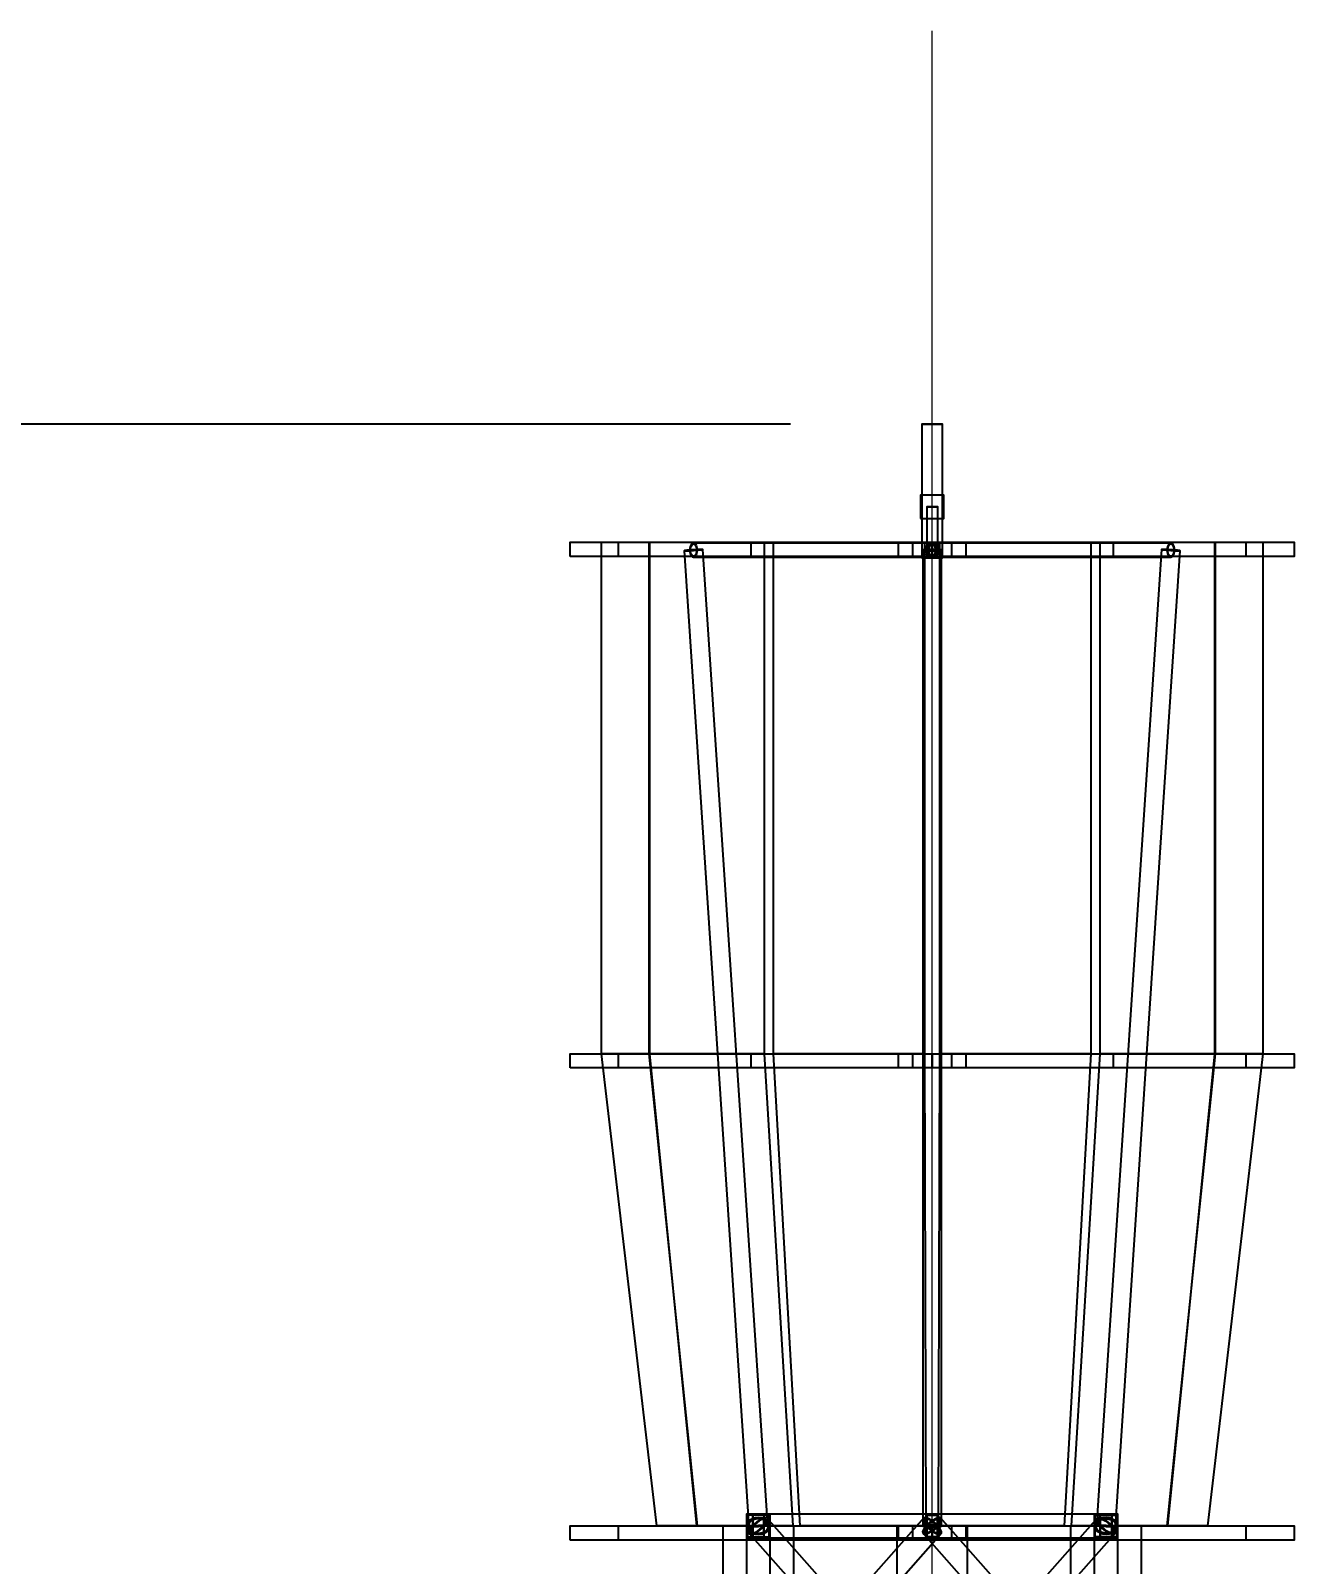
# Model space of a CAD drawing. Header units: millimetres. Extents: x -123812 to 252100, y -3000 to 639000.
# Drawn here: x -11452 to 4600, y 619513 to 639000 of the extents above; entities that cross this region are included whole.
import ezdxf

# ---------------------------------------------------------------- set-up
doc = ezdxf.new("R2010")
doc.units = ezdxf.units.MM
for name, color, linetype, lineweight in [('D-BMK-AXIS', 7, 'Continuous', 13), ('D-STR-ANTN', 7, 'Continuous', 25), ('D-STR-DIM', 7, 'Continuous', 13)]:
    doc.layers.add(name, color=color, linetype=linetype, lineweight=lineweight)
doc.styles.add('OpenSansCondensed-Light', font='OpenSansCondensed-Light.ttf')
doc.styles.add('TOWER_UNICODE', font='Arial Unicode.ttf')
doc.dimstyles.new('EZDXF', dxfattribs={"dimtxt": 0.25, "dimasz": 0.175, "dimexe": 0.375, "dimexo": 0.125, "dimgap": 0.1, "dimtad": 1, "dimlfac": 100, "dimzin": 12, "dimdsep": 46, "dimtxsty": 'OpenSansCondensed-Light', "dimblk": 'ARCHTICK', "dimcen": 2.5, "dimazin": 3, "dimtfac": 0.5, "dimtmove": 2, "dimatfit": 3})

# ---------------------------------------------------------------- blocks, each defined once
blk = doc.blocks.new('_ARCHTICK')
at = {"color": 0, "linetype": 'BYBLOCK', "const_width": 0.15}
blk.add_lwpolyline([(-0.5, -0.5), (0.5, 0.5)], dxfattribs=at)

msp = doc.modelspace()

# ---------------------------------------------------------------- linework, layer by layer
at = {"layer": 'D-BMK-AXIS'}
msp.add_line((0, -3000), (0, 639000), dxfattribs=at)
at = {"layer": 'D-STR-ANTN'}
for points in [[(-130, 632300), (130, 632300), (130, 634000), (-130, 634000)], [(0, 634000), (-33.6, 634000), (-65, 634000), (-91.9, 634000), (-112.6, 634000), (-125.6, 634000), (-130, 634000), (-125.6, 634000), (-112.6, 634000), (-91.9, 634000), (-65, 634000), (-33.6, 634000), (0, 634000), (33.6, 634000), (65, 634000), (91.9, 634000), (112.6, 634000), (125.6, 634000), (130, 634000), (125.6, 634000), (112.6, 634000), (91.9, 634000), (65, 634000), (33.6, 634000)], [(0, 634000), (-30.5, 634000), (-59, 634000), (-83.4, 634000), (-102.2, 634000), (-114, 634000), (-118, 634000), (-114, 634000), (-102.2, 634000), (-83.4, 634000), (-59, 634000), (-30.5, 634000), (0, 634000), (30.5, 634000), (59, 634000), (83.4, 634000), (102.2, 634000), (114, 634000), (118, 634000), (114, 634000), (102.2, 634000), (83.4, 634000), (59, 634000), (30.5, 634000)], [(-150, 632800), (150, 632800), (150, 633100), (-150, 633100)], [(-70, 632400), (70, 632400), (70, 632950), (-70, 632950)], [(0, 632950), (-18.1, 632950), (-35, 632950), (-49.5, 632950), (-60.6, 632950), (-67.6, 632950), (-70, 632950), (-67.6, 632950), (-60.6, 632950), (-49.5, 632950), (-35, 632950), (-18.1, 632950), (0, 632950), (18.1, 632950), (35, 632950), (49.5, 632950), (60.6, 632950), (67.6, 632950), (70, 632950), (67.6, 632950), (60.6, 632950), (49.5, 632950), (35, 632950), (18.1, 632950)], [(0, 632950), (-15.5, 632950), (-30, 632950), (-42.4, 632950), (-52, 632950), (-58, 632950), (-60, 632950), (-58, 632950), (-52, 632950), (-42.4, 632950), (-30, 632950), (-15.5, 632950), (0, 632950), (15.5, 632950), (30, 632950), (42.4, 632950), (52, 632950), (58, 632950), (60, 632950), (58, 632950), (52, 632950), (42.4, 632950), (30, 632950), (15.5, 632950)], [(-4600, 632320), (-4600, 632500), (-433, 632500), (-433, 632320)], [(-4600, 632320), (-4600, 632500), (-433, 632500), (-433, 632320)], [(-4198.8, 626000), (-4198.8, 632500), (-3598, 632500), (-3598, 626000)], [(-4198.8, 626000), (-4198.8, 632500), (-3598, 632500), (-3598, 626000)], [(-3983.7, 632320), (-3983.7, 632500), (-250, 632500), (-250, 632320)], [(-3983.7, 632320), (-3983.7, 632500), (-250, 632500), (-250, 632320)], [(-3586.8, 626000), (-3586.8, 632500), (-2133.1, 632500), (-2133.1, 626000)], [(-3586.8, 626000), (-3586.8, 632500), (-2133.1, 632500), (-2133.1, 626000)], [(-3150.8, 632392.1), (-2328.1, 619992.1), (-2324, 619991.1), (-2312.1, 619990.8), (-2293, 619991.1), (-2268.2, 619992.1), (-2239.4, 619993.5), (-2208.4, 619995.4), (-2177.4, 619997.6), (-2148.5, 620000), (-2123.7, 620002.4), (-2104.7, 620004.6), (-2092.7, 620006.5), (-2088.6, 620007.9), (-2911.4, 632407.9), (-2915.4, 632408.9), (-2927.4, 632409.2), (-2946.4, 632408.9), (-2971.2, 632407.9), (-3000.1, 632406.5), (-3031.1, 632404.6), (-3062.1, 632402.4), (-3091, 632400), (-3115.8, 632397.6), (-3134.8, 632395.4), (-3146.7, 632393.5)], [(-3031.1, 632395.4), (-3062.1, 632393.5), (-3091, 632392.1), (-3115.8, 632391.1), (-3134.8, 632390.8), (-3146.7, 632391.1), (-3150.8, 632392.1), (-3146.7, 632393.5), (-3134.8, 632395.4), (-3115.8, 632397.6), (-3091, 632400), (-3062.1, 632402.4), (-3031.1, 632404.6), (-3000.1, 632406.5), (-2971.2, 632407.9), (-2946.4, 632408.9), (-2927.4, 632409.2), (-2915.4, 632408.9), (-2911.4, 632407.9), (-2915.4, 632406.5), (-2927.4, 632404.6), (-2946.4, 632402.4), (-2971.2, 632400), (-3000.1, 632397.6)], [(-3150.8, 632392.1), (-2328.1, 619992.1), (-2324, 619991.1), (-2312.1, 619990.8), (-2293, 619991.1), (-2268.2, 619992.1), (-2239.4, 619993.5), (-2208.4, 619995.4), (-2177.4, 619997.6), (-2148.5, 620000), (-2123.7, 620002.4), (-2104.7, 620004.6), (-2092.7, 620006.5), (-2088.6, 620007.9), (-2911.4, 632407.9), (-2915.4, 632408.9), (-2927.4, 632409.2), (-2946.4, 632408.9), (-2971.2, 632407.9), (-3000.1, 632406.5), (-3031.1, 632404.6), (-3062.1, 632402.4), (-3091, 632400), (-3115.8, 632397.6), (-3134.8, 632395.4), (-3146.7, 632393.5)], [(-3031.1, 632404.6), (-3062.1, 632402.4), (-3091, 632400), (-3115.8, 632397.6), (-3134.8, 632395.4), (-3146.7, 632393.5), (-3150.8, 632392.1), (-3146.7, 632391.1), (-3134.8, 632390.8), (-3115.8, 632391.1), (-3091, 632392.1), (-3062.1, 632393.5), (-3031.1, 632395.4), (-3000.1, 632397.6), (-2971.2, 632400), (-2946.4, 632402.4), (-2927.4, 632404.6), (-2915.4, 632406.5), (-2911.4, 632407.9), (-2915.4, 632408.9), (-2927.4, 632409.2), (-2946.4, 632408.9), (-2971.2, 632407.9), (-3000.1, 632406.5)], [(-3031.1, 632396), (-3057.9, 632394.4), (-3083, 632393.1), (-3104.5, 632392.3), (-3121, 632392.1), (-3131.3, 632392.3), (-3134.9, 632393.1), (-3131.3, 632394.4), (-3121, 632396), (-3104.5, 632398), (-3083, 632400), (-3057.9, 632402.1), (-3031.1, 632404), (-3004.2, 632405.6), (-2979.2, 632406.9), (-2957.7, 632407.7), (-2941.2, 632407.9), (-2930.9, 632407.7), (-2927.3, 632406.9), (-2930.9, 632405.6), (-2941.2, 632404), (-2957.7, 632402), (-2979.2, 632400), (-3004.2, 632397.9)], [(-3031.1, 632404), (-3057.9, 632402.1), (-3083, 632400), (-3104.5, 632398), (-3121, 632396), (-3131.3, 632394.4), (-3134.9, 632393.1), (-3131.3, 632392.3), (-3121, 632392.1), (-3104.5, 632392.3), (-3083, 632393.1), (-3057.9, 632394.4), (-3031.1, 632396), (-3004.2, 632397.9), (-2979.2, 632400), (-2957.7, 632402), (-2941.2, 632404), (-2930.9, 632405.6), (-2927.3, 632406.9), (-2930.9, 632407.7), (-2941.2, 632407.9), (-2957.7, 632407.7), (-2979.2, 632406.9), (-3004.2, 632405.6)], [(-3076.1, 632400), (-3074.6, 632376.7), (-3070.1, 632355), (-3062.9, 632336.4), (-3053.6, 632322.1), (-3042.7, 632313.1), (-3031.1, 632310), (0, 632310), (11.6, 632313.1), (22.5, 632322.1), (31.8, 632336.4), (39, 632355), (43.5, 632376.7), (45, 632400), (43.5, 632423.3), (39, 632445), (31.8, 632463.6), (22.5, 632477.9), (11.6, 632486.9), (0, 632490), (-3031.1, 632490), (-3042.7, 632486.9), (-3053.6, 632477.9), (-3062.9, 632463.6), (-3070.1, 632445), (-3074.6, 632423.3)], [(-2986.1, 632400), (-2987.6, 632376.7), (-2992.1, 632355), (-2999.3, 632336.4), (-3008.6, 632322.1), (-3019.4, 632313.1), (-3031.1, 632310), (-3042.7, 632313.1), (-3053.6, 632322.1), (-3062.9, 632336.4), (-3070.1, 632355), (-3074.6, 632376.7), (-3076.1, 632400), (-3074.6, 632423.3), (-3070.1, 632445), (-3062.9, 632463.6), (-3053.6, 632477.9), (-3042.7, 632486.9), (-3031.1, 632490), (-3019.4, 632486.9), (-3008.6, 632477.9), (-2999.3, 632463.6), (-2992.1, 632445), (-2987.6, 632423.3)], [(-2992.1, 632400), (-2993.4, 632379.8), (-2997.3, 632361), (-3003.5, 632344.8), (-3011.6, 632332.5), (-3021, 632324.7), (-3031.1, 632322), (-3041.2, 632324.7), (-3050.6, 632332.5), (-3058.7, 632344.8), (-3064.9, 632361), (-3068.8, 632379.8), (-3070.1, 632400), (-3068.8, 632420.2), (-3064.9, 632439), (-3058.7, 632455.2), (-3050.6, 632467.5), (-3041.2, 632475.3), (-3031.1, 632478), (-3021, 632475.3), (-3011.6, 632467.5), (-3003.5, 632455.2), (-2997.3, 632439), (-2993.4, 632420.2)], [(-2300, 632320), (-2300, 632500), (0, 632500), (0, 632320)], [(-2300, 632320), (-2300, 632500), (0, 632500), (0, 632320)], [(-2013.7, 626000), (-2013.7, 632500), (-96.6, 632500), (-96.6, 626000)], [(-2013.7, 626000), (-2013.7, 632500), (-96.6, 632500), (-96.6, 626000)], [(-120, 620000), (-115.9, 619997.6), (-103.9, 619995.4), (-84.9, 619993.5), (-60, 619992.1), (-31.1, 619991.1), (0, 619990.8), (31.1, 619991.1), (60, 619992.1), (84.9, 619993.5), (103.9, 619995.4), (115.9, 619997.6), (120, 620000), (120, 632400), (115.9, 632402.4), (103.9, 632404.6), (84.9, 632406.5), (60, 632407.9), (31.1, 632408.9), (0, 632409.2), (-31.1, 632408.9), (-60, 632407.9), (-84.9, 632406.5), (-103.9, 632404.6), (-115.9, 632402.4), (-120, 632400)], [(0, 632390.8), (-31.1, 632391.1), (-60, 632392.1), (-84.9, 632393.5), (-103.9, 632395.4), (-115.9, 632397.6), (-120, 632400), (-115.9, 632402.4), (-103.9, 632404.6), (-84.9, 632406.5), (-60, 632407.9), (-31.1, 632408.9), (0, 632409.2), (31.1, 632408.9), (60, 632407.9), (84.9, 632406.5), (103.9, 632404.6), (115.9, 632402.4), (120, 632400), (115.9, 632397.6), (103.9, 632395.4), (84.9, 632393.5), (60, 632392.1), (31.1, 632391.1)], [(-120, 632400), (-120, 620000), (-115.9, 619997.6), (-103.9, 619995.4), (-84.9, 619993.5), (-60, 619992.1), (-31.1, 619991.1), (0, 619990.8), (31.1, 619991.1), (60, 619992.1), (84.9, 619993.5), (103.9, 619995.4), (115.9, 619997.6), (120, 620000), (120, 632400), (115.9, 632402.4), (103.9, 632404.6), (84.9, 632406.5), (60, 632407.9), (31.1, 632408.9), (0, 632409.2), (-31.1, 632408.9), (-60, 632407.9), (-84.9, 632406.5), (-103.9, 632404.6), (-115.9, 632402.4)], [(0, 632409.2), (-31.1, 632408.9), (-60, 632407.9), (-84.9, 632406.5), (-103.9, 632404.6), (-115.9, 632402.4), (-120, 632400), (-115.9, 632397.6), (-103.9, 632395.4), (-84.9, 632393.5), (-60, 632392.1), (-31.1, 632391.1), (0, 632390.8), (31.1, 632391.1), (60, 632392.1), (84.9, 632393.5), (103.9, 632395.4), (115.9, 632397.6), (120, 632400), (115.9, 632402.4), (103.9, 632404.6), (84.9, 632406.5), (60, 632407.9), (31.1, 632408.9)], [(0, 632392.1), (-26.9, 632392.3), (-52, 632393.1), (-73.5, 632394.4), (-90.1, 632396), (-100.5, 632397.9), (-104, 632400), (-100.5, 632402.1), (-90.1, 632404), (-73.5, 632405.6), (-52, 632406.9), (-26.9, 632407.7), (0, 632407.9), (26.9, 632407.7), (52, 632406.9), (73.5, 632405.6), (90.1, 632404), (100.5, 632402.1), (104, 632400), (100.5, 632397.9), (90.1, 632396), (73.5, 632394.4), (52, 632393.1), (26.9, 632392.3)], [(0, 632407.9), (-26.9, 632407.7), (-52, 632406.9), (-73.5, 632405.6), (-90.1, 632404), (-100.5, 632402.1), (-104, 632400), (-100.5, 632397.9), (-90.1, 632396), (-73.5, 632394.4), (-52, 632393.1), (-26.9, 632392.3), (0, 632392.1), (26.9, 632392.3), (52, 632393.1), (73.5, 632394.4), (90.1, 632396), (100.5, 632397.9), (104, 632400), (100.5, 632402.1), (90.1, 632404), (73.5, 632405.6), (52, 632406.9), (26.9, 632407.7)], [(-90, 632400), (-86.9, 632376.7), (-77.9, 632355), (-63.6, 632336.4), (-45, 632322.1), (-23.3, 632313.1), (0, 632310), (23.3, 632313.1), (45, 632322.1), (63.6, 632336.4), (77.9, 632355), (86.9, 632376.7), (90, 632400), (86.9, 632423.3), (77.9, 632445), (63.6, 632463.6), (45, 632477.9), (23.3, 632486.9), (0, 632490), (-23.3, 632486.9), (-45, 632477.9), (-63.6, 632463.6), (-77.9, 632445), (-86.9, 632423.3)], [(-78, 632400), (-75.3, 632379.8), (-67.5, 632361), (-55.2, 632344.8), (-39, 632332.5), (-20.2, 632324.7), (0, 632322), (20.2, 632324.7), (39, 632332.5), (55.2, 632344.8), (67.5, 632361), (75.3, 632379.8), (78, 632400), (75.3, 632420.2), (67.5, 632439), (55.2, 632455.2), (39, 632467.5), (20.2, 632475.3), (0, 632478), (-20.2, 632475.3), (-39, 632467.5), (-55.2, 632455.2), (-67.5, 632439), (-75.3, 632420.2)], [(0, 632400), (-18.1, 632400), (-35, 632400), (-49.5, 632400), (-60.6, 632400), (-67.6, 632400), (-70, 632400), (-67.6, 632400), (-60.6, 632400), (-49.5, 632400), (-35, 632400), (-18.1, 632400), (0, 632400), (18.1, 632400), (35, 632400), (49.5, 632400), (60.6, 632400), (67.6, 632400), (70, 632400), (67.6, 632400), (60.6, 632400), (49.5, 632400), (35, 632400), (18.1, 632400)], [(0, 632400), (-15.5, 632400), (-30, 632400), (-42.4, 632400), (-52, 632400), (-58, 632400), (-60, 632400), (-58, 632400), (-52, 632400), (-42.4, 632400), (-30, 632400), (-15.5, 632400), (0, 632400), (15.5, 632400), (30, 632400), (42.4, 632400), (52, 632400), (58, 632400), (60, 632400), (58, 632400), (52, 632400), (42.4, 632400), (30, 632400), (15.5, 632400)], [(45, 632400), (43.5, 632376.7), (39, 632355), (31.8, 632336.4), (22.5, 632322.1), (11.6, 632313.1), (0, 632310), (-11.6, 632313.1), (-22.5, 632322.1), (-31.8, 632336.4), (-39, 632355), (-43.5, 632376.7), (-45, 632400), (-43.5, 632423.3), (-39, 632445), (-31.8, 632463.6), (-22.5, 632477.9), (-11.6, 632486.9), (0, 632490), (11.6, 632486.9), (22.5, 632477.9), (31.8, 632463.6), (39, 632445), (43.5, 632423.3)], [(-45, 632400), (-43.5, 632376.7), (-39, 632355), (-31.8, 632336.4), (-22.5, 632322.1), (-11.6, 632313.1), (0, 632310), (3031.1, 632310), (3042.7, 632313.1), (3053.6, 632322.1), (3062.9, 632336.4), (3070.1, 632355), (3074.6, 632376.7), (3076.1, 632400), (3074.6, 632423.3), (3070.1, 632445), (3062.9, 632463.6), (3053.6, 632477.9), (3042.7, 632486.9), (3031.1, 632490), (0, 632490), (-11.6, 632486.9), (-22.5, 632477.9), (-31.8, 632463.6), (-39, 632445), (-43.5, 632423.3)], [(45, 632400), (43.5, 632376.7), (39, 632355), (31.8, 632336.4), (22.5, 632322.1), (11.6, 632313.1), (0, 632310), (-11.6, 632313.1), (-22.5, 632322.1), (-31.8, 632336.4), (-39, 632355), (-43.5, 632376.7), (-45, 632400), (-43.5, 632423.3), (-39, 632445), (-31.8, 632463.6), (-22.5, 632477.9), (-11.6, 632486.9), (0, 632490), (11.6, 632486.9), (22.5, 632477.9), (31.8, 632463.6), (39, 632445), (43.5, 632423.3)], [(39, 632400), (37.7, 632379.8), (33.8, 632361), (27.6, 632344.8), (19.5, 632332.5), (10.1, 632324.7), (0, 632322), (-10.1, 632324.7), (-19.5, 632332.5), (-27.6, 632344.8), (-33.8, 632361), (-37.7, 632379.8), (-39, 632400), (-37.7, 632420.2), (-33.8, 632439), (-27.6, 632455.2), (-19.5, 632467.5), (-10.1, 632475.3), (0, 632478), (10.1, 632475.3), (19.5, 632467.5), (27.6, 632455.2), (33.8, 632439), (37.7, 632420.2)], [(39, 632400), (37.7, 632379.8), (33.8, 632361), (27.6, 632344.8), (19.5, 632332.5), (10.1, 632324.7), (0, 632322), (-10.1, 632324.7), (-19.5, 632332.5), (-27.6, 632344.8), (-33.8, 632361), (-37.7, 632379.8), (-39, 632400), (-37.7, 632420.2), (-33.8, 632439), (-27.6, 632455.2), (-19.5, 632467.5), (-10.1, 632475.3), (0, 632478), (10.1, 632475.3), (19.5, 632467.5), (27.6, 632455.2), (33.8, 632439), (37.7, 632420.2)], [(0, 632320), (0, 632500), (2300, 632500), (2300, 632320)], [(0, 632320), (0, 632500), (2300, 632500), (2300, 632320)], [(96.6, 626000), (96.6, 632500), (2013.7, 632500), (2013.7, 626000)], [(96.6, 626000), (96.6, 632500), (2013.7, 632500), (2013.7, 626000)], [(250, 632320), (250, 632500), (3983.7, 632500), (3983.7, 632320)], [(250, 632320), (250, 632500), (3983.7, 632500), (3983.7, 632320)], [(433, 632320), (433, 632500), (4600, 632500), (4600, 632320)], [(433, 632320), (433, 632500), (4600, 632500), (4600, 632320)], [(2088.6, 620007.9), (2092.7, 620006.5), (2104.7, 620004.6), (2123.7, 620002.4), (2148.5, 620000), (2177.4, 619997.6), (2208.4, 619995.4), (2239.4, 619993.5), (2268.2, 619992.1), (2293, 619991.1), (2312.1, 619990.8), (2324, 619991.1), (2328.1, 619992.1), (3150.8, 632392.1), (3146.7, 632393.5), (3134.8, 632395.4), (3115.8, 632397.6), (3091, 632400), (3062.1, 632402.4), (3031.1, 632404.6), (3000.1, 632406.5), (2971.2, 632407.9), (2946.4, 632408.9), (2927.4, 632409.2), (2915.4, 632408.9), (2911.4, 632407.9)], [(2088.6, 620007.9), (2092.7, 620006.5), (2104.7, 620004.6), (2123.7, 620002.4), (2148.5, 620000), (2177.4, 619997.6), (2208.4, 619995.4), (2239.4, 619993.5), (2268.2, 619992.1), (2293, 619991.1), (2312.1, 619990.8), (2324, 619991.1), (2328.1, 619992.1), (3150.8, 632392.1), (3146.7, 632393.5), (3134.8, 632395.4), (3115.8, 632397.6), (3091, 632400), (3062.1, 632402.4), (3031.1, 632404.6), (3000.1, 632406.5), (2971.2, 632407.9), (2946.4, 632408.9), (2927.4, 632409.2), (2915.4, 632408.9), (2911.4, 632407.9)], [(2133.1, 626000), (2133.1, 632500), (3586.8, 632500), (3586.8, 626000)], [(2133.1, 626000), (2133.1, 632500), (3586.8, 632500), (3586.8, 626000)], [(3031.1, 632404.6), (3000.1, 632406.5), (2971.2, 632407.9), (2946.4, 632408.9), (2927.4, 632409.2), (2915.4, 632408.9), (2911.4, 632407.9), (2915.4, 632406.5), (2927.4, 632404.6), (2946.4, 632402.4), (2971.2, 632400), (3000.1, 632397.6), (3031.1, 632395.4), (3062.1, 632393.5), (3091, 632392.1), (3115.8, 632391.1), (3134.8, 632390.8), (3146.7, 632391.1), (3150.8, 632392.1), (3146.7, 632393.5), (3134.8, 632395.4), (3115.8, 632397.6), (3091, 632400), (3062.1, 632402.4)], [(3031.1, 632395.4), (3000.1, 632397.6), (2971.2, 632400), (2946.4, 632402.4), (2927.4, 632404.6), (2915.4, 632406.5), (2911.4, 632407.9), (2915.4, 632408.9), (2927.4, 632409.2), (2946.4, 632408.9), (2971.2, 632407.9), (3000.1, 632406.5), (3031.1, 632404.6), (3062.1, 632402.4), (3091, 632400), (3115.8, 632397.6), (3134.8, 632395.4), (3146.7, 632393.5), (3150.8, 632392.1), (3146.7, 632391.1), (3134.8, 632390.8), (3115.8, 632391.1), (3091, 632392.1), (3062.1, 632393.5)], [(3031.1, 632404), (3004.2, 632405.6), (2979.2, 632406.9), (2957.7, 632407.7), (2941.2, 632407.9), (2930.9, 632407.7), (2927.3, 632406.9), (2930.9, 632405.6), (2941.2, 632404), (2957.7, 632402), (2979.2, 632400), (3004.2, 632397.9), (3031.1, 632396), (3057.9, 632394.4), (3083, 632393.1), (3104.5, 632392.3), (3121, 632392.1), (3131.3, 632392.3), (3134.9, 632393.1), (3131.3, 632394.4), (3121, 632396), (3104.5, 632398), (3083, 632400), (3057.9, 632402.1)], [(3031.1, 632396), (3004.2, 632397.9), (2979.2, 632400), (2957.7, 632402), (2941.2, 632404), (2930.9, 632405.6), (2927.3, 632406.9), (2930.9, 632407.7), (2941.2, 632407.9), (2957.7, 632407.7), (2979.2, 632406.9), (3004.2, 632405.6), (3031.1, 632404), (3057.9, 632402.1), (3083, 632400), (3104.5, 632398), (3121, 632396), (3131.3, 632394.4), (3134.9, 632393.1), (3131.3, 632392.3), (3121, 632392.1), (3104.5, 632392.3), (3083, 632393.1), (3057.9, 632394.4)], [(3076.1, 632400), (3074.6, 632376.7), (3070.1, 632355), (3062.9, 632336.4), (3053.6, 632322.1), (3042.7, 632313.1), (3031.1, 632310), (3019.4, 632313.1), (3008.6, 632322.1), (2999.3, 632336.4), (2992.1, 632355), (2987.6, 632376.7), (2986.1, 632400), (2987.6, 632423.3), (2992.1, 632445), (2999.3, 632463.6), (3008.6, 632477.9), (3019.4, 632486.9), (3031.1, 632490), (3042.7, 632486.9), (3053.6, 632477.9), (3062.9, 632463.6), (3070.1, 632445), (3074.6, 632423.3)], [(3070.1, 632400), (3068.8, 632379.8), (3064.9, 632361), (3058.7, 632344.8), (3050.6, 632332.5), (3041.2, 632324.7), (3031.1, 632322), (3021, 632324.7), (3011.6, 632332.5), (3003.5, 632344.8), (2997.3, 632361), (2993.4, 632379.8), (2992.1, 632400), (2993.4, 632420.2), (2997.3, 632439), (3003.5, 632455.2), (3011.6, 632467.5), (3021, 632475.3), (3031.1, 632478), (3041.2, 632475.3), (3050.6, 632467.5), (3058.7, 632455.2), (3064.9, 632439), (3068.8, 632420.2)], [(3598, 626000), (3598, 632500), (4198.8, 632500), (4198.8, 626000)], [(3598, 626000), (3598, 632500), (4198.8, 632500), (4198.8, 626000)], [(0, 632300), (-33.6, 632300), (-65, 632300), (-91.9, 632300), (-112.6, 632300), (-125.6, 632300), (-130, 632300), (-125.6, 632300), (-112.6, 632300), (-91.9, 632300), (-65, 632300), (-33.6, 632300), (0, 632300), (33.6, 632300), (65, 632300), (91.9, 632300), (112.6, 632300), (125.6, 632300), (130, 632300), (125.6, 632300), (112.6, 632300), (91.9, 632300), (65, 632300), (33.6, 632300)], [(0, 632300), (-30.5, 632300), (-59, 632300), (-83.4, 632300), (-102.2, 632300), (-114, 632300), (-118, 632300), (-114, 632300), (-102.2, 632300), (-83.4, 632300), (-59, 632300), (-30.5, 632300), (0, 632300), (30.5, 632300), (59, 632300), (83.4, 632300), (102.2, 632300), (114, 632300), (118, 632300), (114, 632300), (102.2, 632300), (83.4, 632300), (59, 632300), (30.5, 632300)], [(-4600, 625820), (-4600, 626000), (-433, 626000), (-433, 625820)], [(-4600, 625820), (-4600, 626000), (-433, 626000), (-433, 625820)], [(-3499, 620000), (-4198.8, 626000), (-3598, 626000), (-2983.7, 620000)], [(-3499, 620000), (-4198.8, 626000), (-3598, 626000), (-2983.7, 620000)], [(-3983.7, 625820), (-3983.7, 626000), (-250, 626000), (-250, 625820)], [(-3983.7, 625820), (-3983.7, 626000), (-250, 626000), (-250, 625820)], [(-2989, 620000), (-3586.8, 626000), (-2133.1, 626000), (-1768.9, 620000)], [(-2989, 620000), (-3586.8, 626000), (-2133.1, 626000), (-1768.9, 620000)], [(-2300, 625820), (-2300, 626000), (0, 626000), (0, 625820)], [(-2300, 625820), (-2300, 626000), (0, 626000), (0, 625820)], [(-1678.1, 620000), (-2013.7, 626000), (-96.6, 626000), (-80.1, 620000)], [(-1678.1, 620000), (-2013.7, 626000), (-96.6, 626000), (-80.1, 620000)], [(0, 625820), (0, 626000), (2300, 626000), (2300, 625820)], [(0, 625820), (0, 626000), (2300, 626000), (2300, 625820)], [(80.1, 620000), (96.6, 626000), (2013.7, 626000), (1678.1, 620000)], [(80.1, 620000), (96.6, 626000), (2013.7, 626000), (1678.1, 620000)], [(250, 625820), (250, 626000), (3983.7, 626000), (3983.7, 625820)], [(250, 625820), (250, 626000), (3983.7, 626000), (3983.7, 625820)], [(433, 625820), (433, 626000), (4600, 626000), (4600, 625820)], [(433, 625820), (433, 626000), (4600, 626000), (4600, 625820)], [(1768.9, 620000), (2133.1, 626000), (3586.8, 626000), (2989, 620000)], [(1768.9, 620000), (2133.1, 626000), (3586.8, 626000), (2989, 620000)], [(2983.7, 620000), (3598, 626000), (4198.8, 626000), (3499, 620000)], [(2983.7, 620000), (3598, 626000), (4198.8, 626000), (3499, 620000)], [(-2358.4, 619850), (-2058.4, 619850), (-2058.4, 620150), (-2358.4, 620150)], [(-2358.4, 620000), (-2353.3, 619972.3), (-2338.3, 619946.5), (-2314.5, 619924.3), (-2283.5, 619907.3), (-2247.3, 619896.6), (-2208.5, 619892.9), (-2169.7, 619896.6), (-2133.5, 619907.3), (-2102.4, 619924.3), (-2078.5, 619946.5), (-2063.5, 619972.3), (-2058.4, 620000), (-2063.4, 620027.7), (-2078.4, 620053.5), (-2102.2, 620075.7), (-2133.3, 620092.7), (-2169.4, 620103.4), (-2208.2, 620107.1), (-2247.1, 620103.4), (-2283.3, 620092.7), (-2314.3, 620075.7), (-2338.2, 620053.5), (-2353.2, 620027.7)], [(-2070.4, 620138), (-2346.4, 620138), (-2346.4, 619862), (-2070.4, 619862)], [(-2336.4, 620000), (-2332, 619976.4), (-2319.3, 619954.3), (-2298.9, 619935.4), (-2272.5, 619920.9), (-2241.6, 619911.7), (-2208.5, 619908.6), (-2175.3, 619911.7), (-2144.5, 619920.9), (-2117.9, 619935.4), (-2097.6, 619954.3), (-2084.8, 619976.4), (-2080.4, 620000), (-2084.7, 620023.6), (-2097.5, 620045.7), (-2117.8, 620064.6), (-2144.3, 620079.1), (-2175.1, 620088.3), (-2208.3, 620091.4), (-2241.4, 620088.3), (-2272.3, 620079.1), (-2298.8, 620064.6), (-2319.2, 620045.7), (-2332, 620023.6)], [(-2283.2, 620000), (-2304.2, 619972.3), (-2318.7, 619946.5), (-2325.7, 619924.3), (-2324.6, 619907.3), (-2315.7, 619896.6), (-2299.4, 619892.9), (-2276.9, 619896.6), (-2249.8, 619907.3), (-2219.8, 619924.3), (-2189.1, 619946.5), (-2159.6, 619972.3), (-2133.5, 620000), (-2112.5, 620027.7), (-2098, 620053.5), (-2091.1, 620075.7), (-2092.1, 620092.7), (-2101.1, 620103.4), (-2117.3, 620107.1), (-2139.8, 620103.4), (-2167, 620092.7), (-2196.9, 620075.7), (-2227.7, 620053.5), (-2257.1, 620027.7)], [(-2272.2, 620000), (-2290.2, 619976.4), (-2302.5, 619954.3), (-2308.5, 619935.4), (-2307.6, 619920.9), (-2299.9, 619911.7), (-2286, 619908.6), (-2266.9, 619911.7), (-2243.7, 619920.9), (-2218.1, 619935.4), (-2191.9, 619954.3), (-2166.8, 619976.4), (-2144.5, 620000), (-2126.6, 620023.6), (-2114.2, 620045.7), (-2108.3, 620064.6), (-2109.2, 620079.1), (-2116.8, 620088.3), (-2130.7, 620091.4), (-2149.9, 620088.3), (-2173, 620079.1), (-2198.6, 620064.6), (-2224.8, 620045.7), (-2250, 620023.6)], [(-2283.4, 619850), (75, 619850), (75, 620150), (-2283.4, 620150)], [(-2133.4, 620150), (-2283.4, 620150), (-2283.4, 619850), (-2133.4, 619850)], [(-2283.4, 619850), (75, 619850), (75, 620150), (-2283.4, 620150)], [(-2133.4, 620150), (-2283.4, 620150), (-2283.4, 619850), (-2133.4, 619850)], [(-2139.4, 620138), (-2277.4, 620138), (-2277.4, 619862), (-2139.4, 619862)], [(-2139.4, 620138), (-2277.4, 620138), (-2277.4, 619862), (-2139.4, 619862)], [(-75.1, 620000), (-49.1, 619972.3), (-19.6, 619946.5), (11.1, 619924.3), (41.2, 619907.3), (68.4, 619896.6), (90.9, 619892.9), (107.3, 619896.6), (116.3, 619907.3), (117.4, 619924.3), (110.5, 619946.5), (96.1, 619972.3), (75.1, 620000), (49.1, 620027.7), (19.6, 620053.5), (-11.1, 620075.7), (-41.2, 620092.7), (-68.4, 620103.4), (-90.9, 620107.1), (-107.3, 620103.4), (-116.3, 620092.7), (-117.4, 620075.7), (-110.5, 620053.5), (-96.1, 620027.7)], [(75.1, 620000), (49.1, 619972.3), (19.6, 619946.5), (-11.1, 619924.3), (-41.2, 619907.3), (-68.4, 619896.6), (-90.9, 619892.9), (-107.3, 619896.6), (-116.3, 619907.3), (-117.4, 619924.3), (-110.5, 619946.5), (-96.1, 619972.3), (-75.1, 620000), (-49.1, 620027.7), (-19.6, 620053.5), (11.1, 620075.7), (41.2, 620092.7), (68.4, 620103.4), (90.9, 620107.1), (107.3, 620103.4), (116.3, 620092.7), (117.4, 620075.7), (110.5, 620053.5), (96.1, 620027.7)], [(-64.1, 620000), (-41.9, 619976.4), (-16.7, 619954.3), (9.5, 619935.4), (35.1, 619920.9), (58.3, 619911.7), (77.6, 619908.6), (91.5, 619911.7), (99.2, 619920.9), (100.2, 619935.4), (94.3, 619954.3), (82, 619976.4), (64.1, 620000), (41.9, 620023.6), (16.7, 620045.7), (-9.5, 620064.6), (-35.1, 620079.1), (-58.3, 620088.3), (-77.6, 620091.4), (-91.5, 620088.3), (-99.2, 620079.1), (-100.2, 620064.6), (-94.3, 620045.7), (-82, 620023.6)], [(64.1, 620000), (41.9, 619976.4), (16.7, 619954.3), (-9.5, 619935.4), (-35.1, 619920.9), (-58.3, 619911.7), (-77.6, 619908.6), (-91.5, 619911.7), (-99.2, 619920.9), (-100.2, 619935.4), (-94.3, 619954.3), (-82, 619976.4), (-64.1, 620000), (-41.9, 620023.6), (-16.7, 620045.7), (9.5, 620064.6), (35.1, 620079.1), (58.3, 620088.3), (77.6, 620091.4), (91.5, 620088.3), (99.2, 620079.1), (100.2, 620064.6), (94.3, 620045.7), (82, 620023.6)], [(75, 620150), (-75, 620150), (-75, 619850), (75, 619850)], [(75, 620150), (-75, 620150), (-75, 619850), (75, 619850)], [(-75, 619850), (2283.4, 619850), (2283.4, 620150), (-75, 620150)], [(-75, 620150), (75, 620150), (75, 619850), (-75, 619850)], [(-75, 619850), (2283.4, 619850), (2283.4, 620150), (-75, 620150)], [(-75, 620150), (75, 620150), (75, 619850), (-75, 619850)], [(69, 620138), (-69, 620138), (-69, 619862), (69, 619862)], [(69, 620138), (-69, 620138), (-69, 619862), (69, 619862)], [(-69, 620138), (69, 620138), (69, 619862), (-69, 619862)], [(-69, 620138), (69, 620138), (69, 619862), (-69, 619862)], [(2058.4, 619850), (2358.4, 619850), (2358.4, 620150), (2058.4, 620150)], [(2358.4, 620000), (2353.3, 619972.3), (2338.3, 619946.5), (2314.5, 619924.3), (2283.5, 619907.3), (2247.3, 619896.6), (2208.5, 619892.9), (2169.7, 619896.6), (2133.5, 619907.3), (2102.4, 619924.3), (2078.5, 619946.5), (2063.5, 619972.3), (2058.4, 620000), (2063.4, 620027.7), (2078.4, 620053.5), (2102.2, 620075.7), (2133.3, 620092.7), (2169.4, 620103.4), (2208.2, 620107.1), (2247.1, 620103.4), (2283.3, 620092.7), (2314.3, 620075.7), (2338.2, 620053.5), (2353.2, 620027.7)], [(2070.4, 620138), (2346.4, 620138), (2346.4, 619862), (2070.4, 619862)], [(2336.4, 620000), (2332, 619976.4), (2319.3, 619954.3), (2298.9, 619935.4), (2272.5, 619920.9), (2241.6, 619911.7), (2208.5, 619908.6), (2175.3, 619911.7), (2144.5, 619920.9), (2117.9, 619935.4), (2097.6, 619954.3), (2084.8, 619976.4), (2080.4, 620000), (2084.7, 620023.6), (2097.5, 620045.7), (2117.8, 620064.6), (2144.3, 620079.1), (2175.1, 620088.3), (2208.3, 620091.4), (2241.4, 620088.3), (2272.3, 620079.1), (2298.8, 620064.6), (2319.2, 620045.7), (2332, 620023.6)], [(2283.2, 620000), (2304.2, 619972.3), (2318.7, 619946.5), (2325.7, 619924.3), (2324.6, 619907.3), (2315.7, 619896.6), (2299.4, 619892.9), (2276.9, 619896.6), (2249.8, 619907.3), (2219.8, 619924.3), (2189.1, 619946.5), (2159.6, 619972.3), (2133.5, 620000), (2112.5, 620027.7), (2098, 620053.5), (2091.1, 620075.7), (2092.1, 620092.7), (2101.1, 620103.4), (2117.3, 620107.1), (2139.8, 620103.4), (2167, 620092.7), (2196.9, 620075.7), (2227.7, 620053.5), (2257.1, 620027.7)], [(2272.2, 620000), (2290.2, 619976.4), (2302.5, 619954.3), (2308.5, 619935.4), (2307.6, 619920.9), (2299.9, 619911.7), (2286, 619908.6), (2266.9, 619911.7), (2243.7, 619920.9), (2218.1, 619935.4), (2191.9, 619954.3), (2166.8, 619976.4), (2144.5, 620000), (2126.6, 620023.6), (2114.2, 620045.7), (2108.3, 620064.6), (2109.2, 620079.1), (2116.8, 620088.3), (2130.7, 620091.4), (2149.9, 620088.3), (2173, 620079.1), (2198.6, 620064.6), (2224.8, 620045.7), (2250, 620023.6)], [(2133.4, 620150), (2283.4, 620150), (2283.4, 619850), (2133.4, 619850)], [(2133.4, 620150), (2283.4, 620150), (2283.4, 619850), (2133.4, 619850)], [(2139.4, 620138), (2277.4, 620138), (2277.4, 619862), (2139.4, 619862)], [(2139.4, 620138), (2277.4, 620138), (2277.4, 619862), (2139.4, 619862)], [(-4600, 619820), (-4600, 620000), (-433, 620000), (-433, 619820)], [(-4600, 619820), (-4600, 620000), (-433, 620000), (-433, 619820)], [(-3983.7, 619820), (-3983.7, 620000), (-250, 620000), (-250, 619820)], [(-3983.7, 619820), (-3983.7, 620000), (-250, 620000), (-250, 619820)], [(-2666.3, 507000), (-1490.7, 507000), (-1758.4, 620000), (-2658.4, 620000)], [(-2666.3, 507000), (-1490.7, 507000), (-1758.4, 620000), (-2658.4, 620000)], [(-1758.4, 620000), (-1773.7, 620000), (-1818.7, 620000), (-1890.2, 620000), (-1983.4, 620000), (-2091.9, 620000), (-2208.4, 620000), (-2324.8, 620000), (-2433.4, 620000), (-2526.6, 620000), (-2598.1, 620000), (-2643, 620000), (-2658.4, 620000), (-2643, 620000), (-2598.1, 620000), (-2526.6, 620000), (-2433.4, 620000), (-2324.8, 620000), (-2208.4, 620000), (-2091.9, 620000), (-1983.4, 620000), (-1890.2, 620000), (-1818.7, 620000), (-1773.7, 620000)], [(-1758.4, 620000), (-1773.7, 620000), (-1818.7, 620000), (-1890.2, 620000), (-1983.4, 620000), (-2091.9, 620000), (-2208.4, 620000), (-2324.8, 620000), (-2433.4, 620000), (-2526.6, 620000), (-2598.1, 620000), (-2643, 620000), (-2658.4, 620000), (-2643, 620000), (-2598.1, 620000), (-2526.6, 620000), (-2433.4, 620000), (-2324.8, 620000), (-2208.4, 620000), (-2091.9, 620000), (-1983.4, 620000), (-1890.2, 620000), (-1818.7, 620000), (-1773.7, 620000)], [(-1808.4, 620000), (-1822, 620000), (-1862, 620000), (-1925.5, 620000), (-2008.4, 620000), (-2104.8, 620000), (-2208.4, 620000), (-2311.9, 620000), (-2408.4, 620000), (-2491.2, 620000), (-2554.8, 620000), (-2594.7, 620000), (-2608.4, 620000), (-2594.7, 620000), (-2554.8, 620000), (-2491.2, 620000), (-2408.4, 620000), (-2311.9, 620000), (-2208.4, 620000), (-2104.8, 620000), (-2008.4, 620000), (-1925.5, 620000), (-1862, 620000), (-1822, 620000)], [(-1808.4, 620000), (-1822, 620000), (-1862, 620000), (-1925.5, 620000), (-2008.4, 620000), (-2104.8, 620000), (-2208.4, 620000), (-2311.9, 620000), (-2408.4, 620000), (-2491.2, 620000), (-2554.8, 620000), (-2594.7, 620000), (-2608.4, 620000), (-2594.7, 620000), (-2554.8, 620000), (-2491.2, 620000), (-2408.4, 620000), (-2311.9, 620000), (-2208.4, 620000), (-2104.8, 620000), (-2008.4, 620000), (-1925.5, 620000), (-1862, 620000), (-1822, 620000)], [(-2208.4, 619995.4), (-2239.4, 619993.5), (-2268.2, 619992.1), (-2293, 619991.1), (-2312.1, 619990.8), (-2324, 619991.1), (-2328.1, 619992.1), (-2324, 619993.5), (-2312.1, 619995.4), (-2293, 619997.6), (-2268.2, 620000), (-2239.4, 620002.4), (-2208.4, 620004.6), (-2177.4, 620006.5), (-2148.5, 620007.9), (-2123.7, 620008.9), (-2104.7, 620009.2), (-2092.7, 620008.9), (-2088.6, 620007.9), (-2092.7, 620006.5), (-2104.7, 620004.6), (-2123.7, 620002.4), (-2148.5, 620000), (-2177.4, 619997.6)], [(-2208.4, 620004.6), (-2239.4, 620002.4), (-2268.2, 620000), (-2293, 619997.6), (-2312.1, 619995.4), (-2324, 619993.5), (-2328.1, 619992.1), (-2324, 619991.1), (-2312.1, 619990.8), (-2293, 619991.1), (-2268.2, 619992.1), (-2239.4, 619993.5), (-2208.4, 619995.4), (-2177.4, 619997.6), (-2148.5, 620000), (-2123.7, 620002.4), (-2104.7, 620004.6), (-2092.7, 620006.5), (-2088.6, 620007.9), (-2092.7, 620008.9), (-2104.7, 620009.2), (-2123.7, 620008.9), (-2148.5, 620007.9), (-2177.4, 620006.5)], [(-2208.4, 619996), (-2235.2, 619994.4), (-2260.3, 619993.1), (-2281.7, 619992.3), (-2298.2, 619992.1), (-2308.6, 619992.3), (-2312.1, 619993.1), (-2308.6, 619994.4), (-2298.2, 619996), (-2281.7, 619998), (-2260.3, 620000), (-2235.2, 620002.1), (-2208.4, 620004), (-2181.5, 620005.6), (-2156.5, 620006.9), (-2135, 620007.7), (-2118.5, 620007.9), (-2108.1, 620007.7), (-2104.6, 620006.9), (-2108.1, 620005.6), (-2118.5, 620004), (-2135, 620002), (-2156.5, 620000), (-2181.5, 619997.9)], [(-2208.4, 620004), (-2235.2, 620002.1), (-2260.3, 620000), (-2281.7, 619998), (-2298.2, 619996), (-2308.6, 619994.4), (-2312.1, 619993.1), (-2308.6, 619992.3), (-2298.2, 619992.1), (-2281.7, 619992.3), (-2260.3, 619993.1), (-2235.2, 619994.4), (-2208.4, 619996), (-2181.5, 619997.9), (-2156.5, 620000), (-2135, 620002), (-2118.5, 620004), (-2108.1, 620005.6), (-2104.6, 620006.9), (-2108.1, 620007.7), (-2118.5, 620007.9), (-2135, 620007.7), (-2156.5, 620006.9), (-2181.5, 620005.6)], [(-2300, 619820), (-2300, 620000), (0, 620000), (0, 619820)], [(-2300, 619820), (-2300, 620000), (0, 620000), (0, 619820)], [(-587.8, 507000), (587.8, 507000), (450, 620000), (-450, 620000)], [(-587.8, 507000), (587.8, 507000), (450, 620000), (-450, 620000)], [(450, 620000), (434.7, 620000), (389.7, 620000), (318.2, 620000), (225, 620000), (116.5, 620000), (0, 620000), (-116.5, 620000), (-225, 620000), (-318.2, 620000), (-389.7, 620000), (-434.7, 620000), (-450, 620000), (-434.7, 620000), (-389.7, 620000), (-318.2, 620000), (-225, 620000), (-116.5, 620000), (0, 620000), (116.5, 620000), (225, 620000), (318.2, 620000), (389.7, 620000), (434.7, 620000)], [(450, 620000), (434.7, 620000), (389.7, 620000), (318.2, 620000), (225, 620000), (116.5, 620000), (0, 620000), (-116.5, 620000), (-225, 620000), (-318.2, 620000), (-389.7, 620000), (-434.7, 620000), (-450, 620000), (-434.7, 620000), (-389.7, 620000), (-318.2, 620000), (-225, 620000), (-116.5, 620000), (0, 620000), (116.5, 620000), (225, 620000), (318.2, 620000), (389.7, 620000), (434.7, 620000)], [(400, 620000), (386.4, 620000), (346.4, 620000), (282.8, 620000), (200, 620000), (103.5, 620000), (0, 620000), (-103.5, 620000), (-200, 620000), (-282.8, 620000), (-346.4, 620000), (-386.4, 620000), (-400, 620000), (-386.4, 620000), (-346.4, 620000), (-282.8, 620000), (-200, 620000), (-103.5, 620000), (0, 620000), (103.5, 620000), (200, 620000), (282.8, 620000), (346.4, 620000), (386.4, 620000)], [(400, 620000), (386.4, 620000), (346.4, 620000), (282.8, 620000), (200, 620000), (103.5, 620000), (0, 620000), (-103.5, 620000), (-200, 620000), (-282.8, 620000), (-346.4, 620000), (-386.4, 620000), (-400, 620000), (-386.4, 620000), (-346.4, 620000), (-282.8, 620000), (-200, 620000), (-103.5, 620000), (0, 620000), (103.5, 620000), (200, 620000), (282.8, 620000), (346.4, 620000), (386.4, 620000)], [(0, 619990.8), (-31.1, 619991.1), (-60, 619992.1), (-84.9, 619993.5), (-103.9, 619995.4), (-115.9, 619997.6), (-120, 620000), (-115.9, 620002.4), (-103.9, 620004.6), (-84.9, 620006.5), (-60, 620007.9), (-31.1, 620008.9), (0, 620009.2), (31.1, 620008.9), (60, 620007.9), (84.9, 620006.5), (103.9, 620004.6), (115.9, 620002.4), (120, 620000), (115.9, 619997.6), (103.9, 619995.4), (84.9, 619993.5), (60, 619992.1), (31.1, 619991.1)], [(0, 620009.2), (-31.1, 620008.9), (-60, 620007.9), (-84.9, 620006.5), (-103.9, 620004.6), (-115.9, 620002.4), (-120, 620000), (-115.9, 619997.6), (-103.9, 619995.4), (-84.9, 619993.5), (-60, 619992.1), (-31.1, 619991.1), (0, 619990.8), (31.1, 619991.1), (60, 619992.1), (84.9, 619993.5), (103.9, 619995.4), (115.9, 619997.6), (120, 620000), (115.9, 620002.4), (103.9, 620004.6), (84.9, 620006.5), (60, 620007.9), (31.1, 620008.9)], [(0, 619992.1), (-26.9, 619992.3), (-52, 619993.1), (-73.5, 619994.4), (-90.1, 619996), (-100.5, 619997.9), (-104, 620000), (-100.5, 620002.1), (-90.1, 620004), (-73.5, 620005.6), (-52, 620006.9), (-26.9, 620007.7), (0, 620007.9), (26.9, 620007.7), (52, 620006.9), (73.5, 620005.6), (90.1, 620004), (100.5, 620002.1), (104, 620000), (100.5, 619997.9), (90.1, 619996), (73.5, 619994.4), (52, 619993.1), (26.9, 619992.3)], [(0, 620007.9), (-26.9, 620007.7), (-52, 620006.9), (-73.5, 620005.6), (-90.1, 620004), (-100.5, 620002.1), (-104, 620000), (-100.5, 619997.9), (-90.1, 619996), (-73.5, 619994.4), (-52, 619993.1), (-26.9, 619992.3), (0, 619992.1), (26.9, 619992.3), (52, 619993.1), (73.5, 619994.4), (90.1, 619996), (100.5, 619997.9), (104, 620000), (100.5, 620002.1), (90.1, 620004), (73.5, 620005.6), (52, 620006.9), (26.9, 620007.7)], [(0, 619820), (0, 620000), (2300, 620000), (2300, 619820)], [(0, 619820), (0, 620000), (2300, 620000), (2300, 619820)], [(250, 619820), (250, 620000), (3983.7, 620000), (3983.7, 619820)], [(250, 619820), (250, 620000), (3983.7, 620000), (3983.7, 619820)], [(433, 619820), (433, 620000), (4600, 620000), (4600, 619820)], [(433, 619820), (433, 620000), (4600, 620000), (4600, 619820)], [(1490.7, 507000), (2666.3, 507000), (2658.4, 620000), (1758.4, 620000)], [(1490.7, 507000), (2666.3, 507000), (2658.4, 620000), (1758.4, 620000)], [(2658.4, 620000), (2643, 620000), (2598.1, 620000), (2526.6, 620000), (2433.4, 620000), (2324.8, 620000), (2208.4, 620000), (2091.9, 620000), (1983.4, 620000), (1890.2, 620000), (1818.7, 620000), (1773.7, 620000), (1758.4, 620000), (1773.7, 620000), (1818.7, 620000), (1890.2, 620000), (1983.4, 620000), (2091.9, 620000), (2208.4, 620000), (2324.8, 620000), (2433.4, 620000), (2526.6, 620000), (2598.1, 620000), (2643, 620000)], [(2658.4, 620000), (2643, 620000), (2598.1, 620000), (2526.6, 620000), (2433.4, 620000), (2324.8, 620000), (2208.4, 620000), (2091.9, 620000), (1983.4, 620000), (1890.2, 620000), (1818.7, 620000), (1773.7, 620000), (1758.4, 620000), (1773.7, 620000), (1818.7, 620000), (1890.2, 620000), (1983.4, 620000), (2091.9, 620000), (2208.4, 620000), (2324.8, 620000), (2433.4, 620000), (2526.6, 620000), (2598.1, 620000), (2643, 620000)], [(2608.4, 620000), (2594.7, 620000), (2554.8, 620000), (2491.2, 620000), (2408.4, 620000), (2311.9, 620000), (2208.4, 620000), (2104.8, 620000), (2008.4, 620000), (1925.5, 620000), (1862, 620000), (1822, 620000), (1808.4, 620000), (1822, 620000), (1862, 620000), (1925.5, 620000), (2008.4, 620000), (2104.8, 620000), (2208.4, 620000), (2311.9, 620000), (2408.4, 620000), (2491.2, 620000), (2554.8, 620000), (2594.7, 620000)], [(2608.4, 620000), (2594.7, 620000), (2554.8, 620000), (2491.2, 620000), (2408.4, 620000), (2311.9, 620000), (2208.4, 620000), (2104.8, 620000), (2008.4, 620000), (1925.5, 620000), (1862, 620000), (1822, 620000), (1808.4, 620000), (1822, 620000), (1862, 620000), (1925.5, 620000), (2008.4, 620000), (2104.8, 620000), (2208.4, 620000), (2311.9, 620000), (2408.4, 620000), (2491.2, 620000), (2554.8, 620000), (2594.7, 620000)], [(2208.4, 620004.6), (2177.4, 620006.5), (2148.5, 620007.9), (2123.7, 620008.9), (2104.7, 620009.2), (2092.7, 620008.9), (2088.6, 620007.9), (2092.7, 620006.5), (2104.7, 620004.6), (2123.7, 620002.4), (2148.5, 620000), (2177.4, 619997.6), (2208.4, 619995.4), (2239.4, 619993.5), (2268.2, 619992.1), (2293, 619991.1), (2312.1, 619990.8), (2324, 619991.1), (2328.1, 619992.1), (2324, 619993.5), (2312.1, 619995.4), (2293, 619997.6), (2268.2, 620000), (2239.4, 620002.4)], [(2208.4, 619995.4), (2177.4, 619997.6), (2148.5, 620000), (2123.7, 620002.4), (2104.7, 620004.6), (2092.7, 620006.5), (2088.6, 620007.9), (2092.7, 620008.9), (2104.7, 620009.2), (2123.7, 620008.9), (2148.5, 620007.9), (2177.4, 620006.5), (2208.4, 620004.6), (2239.4, 620002.4), (2268.2, 620000), (2293, 619997.6), (2312.1, 619995.4), (2324, 619993.5), (2328.1, 619992.1), (2324, 619991.1), (2312.1, 619990.8), (2293, 619991.1), (2268.2, 619992.1), (2239.4, 619993.5)], [(2208.4, 620004), (2181.5, 620005.6), (2156.5, 620006.9), (2135, 620007.7), (2118.5, 620007.9), (2108.1, 620007.7), (2104.6, 620006.9), (2108.1, 620005.6), (2118.5, 620004), (2135, 620002), (2156.5, 620000), (2181.5, 619997.9), (2208.4, 619996), (2235.2, 619994.4), (2260.3, 619993.1), (2281.7, 619992.3), (2298.2, 619992.1), (2308.6, 619992.3), (2312.1, 619993.1), (2308.6, 619994.4), (2298.2, 619996), (2281.7, 619998), (2260.3, 620000), (2235.2, 620002.1)], [(2208.4, 619996), (2181.5, 619997.9), (2156.5, 620000), (2135, 620002), (2118.5, 620004), (2108.1, 620005.6), (2104.6, 620006.9), (2108.1, 620007.7), (2118.5, 620007.9), (2135, 620007.7), (2156.5, 620006.9), (2181.5, 620005.6), (2208.4, 620004), (2235.2, 620002.1), (2260.3, 620000), (2281.7, 619998), (2298.2, 619996), (2308.6, 619994.4), (2312.1, 619993.1), (2308.6, 619992.3), (2298.2, 619992.1), (2281.7, 619992.3), (2260.3, 619993.1), (2235.2, 619994.4)]]:
    msp.add_lwpolyline(points, close=True, dxfattribs=at)
for points in [[(-2055.5, 617500), (-2058.4, 620000), (-2063.4, 620027.7), (-2078.4, 620053.5), (-2102.2, 620075.7), (-2133.3, 620092.7), (-2169.4, 620103.4), (-2208.2, 620107.1), (-2247.1, 620103.4), (-2283.3, 620092.7), (-2314.3, 620075.7), (-2338.2, 620053.5), (-2353.2, 620027.7), (-2358.4, 620000), (-2355.5, 617500)], [(107.3, 617603.4), (-2101.1, 620103.4), (-2117.3, 620107.1), (-2139.8, 620103.4), (-2167, 620092.7), (-2196.9, 620075.7), (-2227.7, 620053.5), (-2257.1, 620027.7), (-2283.2, 620000), (-2304.2, 619972.3), (-2318.7, 619946.5), (-2325.7, 619924.3), (-2324.6, 619907.3), (-2315.7, 619896.6), (-107.3, 617396.6)], [(-2098.2, 617396.6), (107.3, 619896.6), (116.3, 619907.3), (117.4, 619924.3), (110.5, 619946.5), (96.1, 619972.3), (75.1, 620000), (49.1, 620027.7), (19.6, 620053.5), (-11.1, 620075.7), (-41.2, 620092.7), (-68.4, 620103.4), (-90.9, 620107.1), (-107.3, 620103.4), (-2312.8, 617603.4)], [(2312.8, 617603.4), (107.3, 620103.4), (90.9, 620107.1), (68.4, 620103.4), (41.2, 620092.7), (11.1, 620075.7), (-19.6, 620053.5), (-49.1, 620027.7), (-75.1, 620000), (-96.1, 619972.3), (-110.5, 619946.5), (-117.4, 619924.3), (-116.3, 619907.3), (-107.3, 619896.6), (2098.2, 617396.6)], [(107.3, 617396.6), (2315.7, 619896.6), (2324.6, 619907.3), (2325.7, 619924.3), (2318.7, 619946.5), (2304.2, 619972.3), (2283.2, 620000), (2257.1, 620027.7), (2227.7, 620053.5), (2196.9, 620075.7), (2167, 620092.7), (2139.8, 620103.4), (2117.3, 620107.1), (2101.1, 620103.4), (-107.3, 617603.4)], [(2355.5, 617500), (2358.4, 620000), (2353.2, 620027.7), (2338.2, 620053.5), (2314.3, 620075.7), (2283.3, 620092.7), (2247.1, 620103.4), (2208.2, 620107.1), (2169.4, 620103.4), (2133.3, 620092.7), (2102.2, 620075.7), (2078.4, 620053.5), (2063.4, 620027.7), (2058.4, 620000), (2055.5, 617500)]]:
    msp.add_lwpolyline(points, dxfattribs=at)

# ---------------------------------------------------------------- dimensions: what is measured, and where the dimension line sits
at = {"layer": 'D-STR-DIM'}
msp.add_linear_dim(base=(-112000, 0), p1=(0, 0), p2=(0, 634000), angle=90, dimstyle='EZDXF', override={"dimtxt": 8400, "dimasz": 3750, "dimexe": 2100, "dimexo": 1800, "dimgap": 2100, "dimtad": 1, "dimdec": 0, "dimlfac": 1, "dimlunit": 2, "dimtxsty": 'TOWER_UNICODE', "dimclrd": 7, "dimclre": 7, "dimclrt": 7}, dxfattribs=at).render()

doc.saveas('drawing.dxf')
